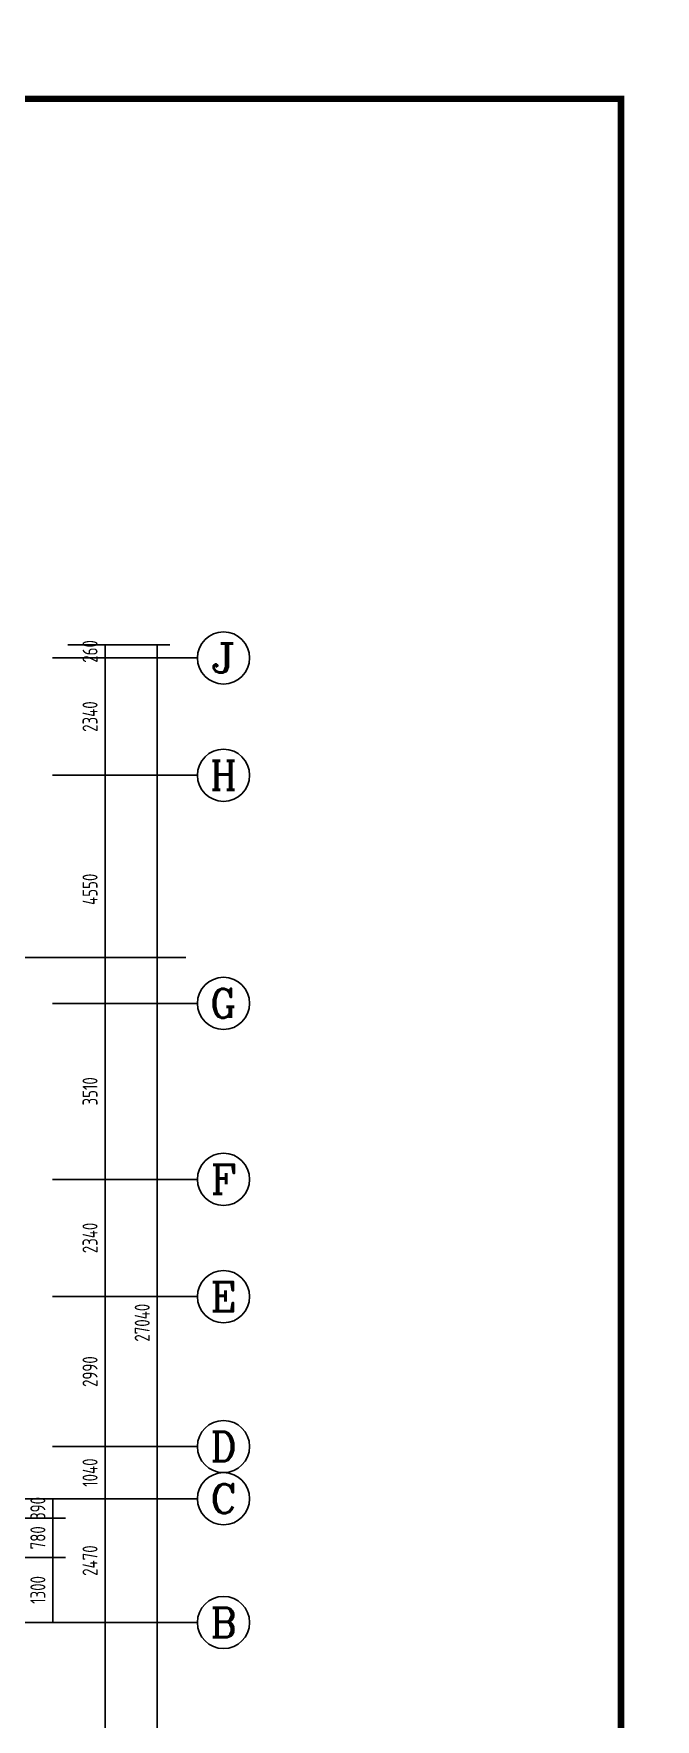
# Model space of a CAD drawing. Extents: x -726032 to 135930, y -151624 to 587044.
# Drawn here: x -411824 to -399433, y 466477 to 500099 of the extents above; entities that cross this region are included whole.
import ezdxf
from ezdxf.enums import TextEntityAlignment as Align

# ---------------------------------------------------------------- set-up
doc = ezdxf.new("R2010")
doc.units = 0
doc.header["$LTSCALE"] = 1000
doc.header["$MEASUREMENT"] = 0
doc.layers.get('0').update_dxf_attribs({"linetype": 'CONTINUOUS'})
doc.layers.get('DEFPOINTS').update_dxf_attribs({"color": 1, "linetype": 'CONTINUOUS'})
for name, color, linetype in [('AXIS', 245, 'CONTINUOUS'), ('AXIS_TEXT', 7, 'CONTINUOUS'), ('PUB_DIM', 245, 'CONTINUOUS'), ('PUB_TITLE', 1, 'CONTINUOUS'), ('引线', 213, 'CONTINUOUS')]:
    doc.layers.add(name, color=color, linetype=linetype)
doc.styles.add('COMPLEX', font='COMPLEX')
doc.styles.add('DIM_FONT', font='isocp.shx', dxfattribs={"width": 0.8})
doc.dimstyles.new('AXIS', dxfattribs={"dimtxt": 300, "dimasz": 1, "dimexe": 250, "dimexo": 300, "dimgap": 150, "dimtad": 1, "dimdec": 0, "dimzin": 0, "dimdsep": 46, "dimtxsty": 'DIM_FONT', "dimcen": 0.09, "dimse1": 1, "dimse2": 1, "dimclrt": 142, "dimadec": 0, "dimazin": 0, "dimtfac": 1, "dimtdec": 0, "dimtix": 1, "dimtmove": 2, "dimatfit": 3, "dimfxl": 1, "dimtolj": 1, "dimtzin": 0, "dimarcsym": 0})
doc.dimstyles.new('DIMA', dxfattribs={"dimtxt": 300, "dimasz": 1, "dimexe": 250, "dimexo": 300, "dimgap": 150, "dimtad": 1, "dimdec": 0, "dimzin": 0, "dimdsep": 46, "dimtxsty": 'DIM_FONT', "dimcen": 0.09, "dimse1": 1, "dimclrt": 142, "dimadec": 0, "dimazin": 0, "dimtfac": 1, "dimtdec": 0, "dimtix": 1, "dimtmove": 2, "dimatfit": 3, "dimfxl": 1, "dimtolj": 1, "dimtzin": 0, "dimarcsym": 0})
doc.dimstyles.new('DIMB', dxfattribs={"dimtxt": 300, "dimasz": 1, "dimexe": 250, "dimexo": 300, "dimgap": 150, "dimtad": 1, "dimdec": 0, "dimzin": 0, "dimdsep": 46, "dimtxsty": 'DIM_FONT', "dimcen": 0.09, "dimse2": 1, "dimclrt": 142, "dimadec": 0, "dimazin": 0, "dimtfac": 1, "dimtdec": 0, "dimtix": 1, "dimtmove": 2, "dimatfit": 3, "dimfxl": 1, "dimtolj": 1, "dimtzin": 0, "dimarcsym": 0})
doc.dimstyles.new('DIMN', dxfattribs={"dimtxt": 300, "dimasz": 1, "dimexe": 250, "dimexo": 300, "dimgap": 150, "dimtad": 1, "dimdec": 0, "dimzin": 0, "dimdsep": 46, "dimtxsty": 'DIM_FONT', "dimcen": 0.09, "dimclrt": 142, "dimadec": 0, "dimazin": 0, "dimtfac": 1, "dimtdec": 0, "dimtix": 1, "dimtmove": 2, "dimatfit": 3, "dimfxl": 1, "dimtolj": 1, "dimtzin": 0, "dimarcsym": 0})

# ---------------------------------------------------------------- blocks, each defined once
blk = doc.blocks.new('*D1428')
at = {"layer": 'DEFPOINTS', "color": 0, "transparency": 16777216}
for p in [(-412486, 469707), (-412486, 468407), (-411441, 468407)]:
    blk.add_point(p, dxfattribs=at)
at = {"layer": 'PUB_DIM', "color": 0, "lineweight": -2, "transparency": 16777216}
for p, q in [((-412186, 469707), (-411191, 469707)), ((-411441, 469706), (-411441, 468408)), ((-412186, 468407), (-411191, 468407))]:
    blk.add_line(p, q, dxfattribs=at)
at = {"layer": 'PUB_DIM', "color": 0, "transparency": 16777216}
for points in [[(-411441, 469706), (-411441, 469706), (-411441, 469707)], [(-411441, 468408), (-411441, 468408), (-411441, 468407)]]:
    blk.add_solid(points, dxfattribs=at)
at = {"layer": 'PUB_DIM', "color": 142, "transparency": 16777216, "insert": (-411741, 469057), "char_height": 300, "attachment_point": 5, "rotation": 90, "style": 'DIM_FONT'}
blk.add_mtext('\\A1;1300', dxfattribs=at)
blk = doc.blocks.new('*D3447')
at = {"layer": 'AXIS', "color": 0, "lineweight": -2, "transparency": 16777216}
blk.add_line((-410401, 470876), (-410401, 468408), dxfattribs=at)
at = {"layer": 'AXIS', "color": 0, "transparency": 16777216}
for points in [[(-410401, 470876), (-410401, 470876), (-410401, 470877)], [(-410401, 468408), (-410401, 468408), (-410401, 468407)]]:
    blk.add_solid(points, dxfattribs=at)
at = {"layer": 'DEFPOINTS', "color": 0, "transparency": 16777216}
for p in [(-411446, 470877), (-411446, 468407), (-410401, 468407)]:
    blk.add_point(p, dxfattribs=at)
at = {"layer": 'AXIS', "color": 142, "transparency": 16777216, "insert": (-410701, 469642), "char_height": 300, "attachment_point": 5, "rotation": 90, "style": 'DIM_FONT'}
blk.add_mtext('\\A1;2470', dxfattribs=at)
blk = doc.blocks.new('*D1431')
at = {"layer": 'AXIS', "color": 0, "lineweight": -2, "transparency": 16777216}
for p, q in [((-411146, 487907), (-409111, 487907)), ((-409361, 487906), (-409361, 460868)), ((-411146, 460867), (-409111, 460867))]:
    blk.add_line(p, q, dxfattribs=at)
at = {"layer": 'AXIS', "color": 0, "transparency": 16777216}
for points in [[(-409361, 487906), (-409361, 487906), (-409361, 487907)], [(-409361, 460868), (-409361, 460868), (-409361, 460867)]]:
    blk.add_solid(points, dxfattribs=at)
at = {"layer": 'DEFPOINTS', "color": 0, "transparency": 16777216}
for p in [(-411446, 487907), (-411446, 460867), (-409361, 460867)]:
    blk.add_point(p, dxfattribs=at)
at = {"layer": 'AXIS', "color": 142, "transparency": 16777216, "insert": (-409661, 474387), "char_height": 300, "attachment_point": 5, "rotation": 90, "style": 'DIM_FONT'}
blk.add_mtext('\\A1;27040', dxfattribs=at)
blk = doc.blocks.new('_AXISO')
blk.add_circle((0, 0), 0.5)
at = {"layer": 'AXIS_TEXT', "style": 'COMPLEX', "width": 1.041667}
blk.add_attdef('A', text='', height=0.56, dxfattribs=at).set_placement((-0.25, -0.28), (0.25, -0.28), align=Align.FIT)
blk = doc.blocks.new('*D3452')
at = {"layer": 'AXIS', "color": 0, "lineweight": -2, "transparency": 16777216}
blk.add_line((-410401, 468406), (-410401, 463078), dxfattribs=at)
at = {"layer": 'AXIS', "color": 0, "transparency": 16777216}
for points in [[(-410401, 468406), (-410401, 468406), (-410401, 468407)], [(-410401, 463078), (-410401, 463078), (-410401, 463077)]]:
    blk.add_solid(points, dxfattribs=at)
at = {"layer": 'DEFPOINTS', "color": 0, "transparency": 16777216}
for p in [(-411446, 468407), (-411446, 463077), (-410401, 463077)]:
    blk.add_point(p, dxfattribs=at)
at = {"layer": 'AXIS', "color": 142, "transparency": 16777216, "insert": (-410701, 465742), "char_height": 300, "attachment_point": 5, "rotation": 90, "style": 'DIM_FONT'}
blk.add_mtext('\\A1;5330', dxfattribs=at)
blk = doc.blocks.new('*D3846')
at = {"layer": 'AXIS', "color": 0, "lineweight": -2, "transparency": 16777216}
for p, q in [((-411146, 487907), (-410151, 487907)), ((-410401, 487908), (-410401, 487909)), ((-410401, 487907), (-410401, 487647)), ((-410401, 487646), (-410401, 487645))]:
    blk.add_line(p, q, dxfattribs=at)
at = {"layer": 'AXIS', "color": 0, "transparency": 16777216}
for points in [[(-410401, 487908), (-410401, 487908), (-410401, 487907)], [(-410401, 487646), (-410401, 487646), (-410401, 487647)]]:
    blk.add_solid(points, dxfattribs=at)
at = {"layer": 'DEFPOINTS', "color": 0, "transparency": 16777216}
for p in [(-411446, 487907), (-411446, 487647), (-410401, 487647)]:
    blk.add_point(p, dxfattribs=at)
at = {"layer": 'AXIS', "color": 142, "transparency": 16777216, "insert": (-410701, 487777), "char_height": 300, "attachment_point": 5, "rotation": 90, "style": 'DIM_FONT'}
blk.add_mtext('\\A1;260', dxfattribs=at)
blk = doc.blocks.new('*D1439')
at = {"layer": 'DEFPOINTS', "color": 0, "transparency": 16777216}
for p in [(-412486, 470487), (-412486, 469707), (-411441, 469707)]:
    blk.add_point(p, dxfattribs=at)
at = {"layer": 'PUB_DIM', "color": 0, "lineweight": -2, "transparency": 16777216}
for p, q in [((-412186, 470487), (-411191, 470487)), ((-411441, 470486), (-411441, 469708)), ((-412186, 469707), (-411191, 469707))]:
    blk.add_line(p, q, dxfattribs=at)
at = {"layer": 'PUB_DIM', "color": 0, "transparency": 16777216}
for points in [[(-411441, 470486), (-411441, 470486), (-411441, 470487)], [(-411441, 469708), (-411441, 469708), (-411441, 469707)]]:
    blk.add_solid(points, dxfattribs=at)
at = {"layer": 'PUB_DIM', "color": 142, "transparency": 16777216, "insert": (-411741, 470097), "char_height": 300, "attachment_point": 5, "rotation": 90, "style": 'DIM_FONT'}
blk.add_mtext('\\A1;780', dxfattribs=at)
blk = doc.blocks.new('*D1440')
at = {"layer": 'DEFPOINTS', "color": 0, "transparency": 16777216}
for p in [(-412486, 470877), (-412486, 470487), (-411441, 470487)]:
    blk.add_point(p, dxfattribs=at)
at = {"layer": 'PUB_DIM', "color": 0, "lineweight": -2, "transparency": 16777216}
for p, q in [((-412186, 470877), (-411191, 470877)), ((-411441, 470878), (-411441, 470879)), ((-411441, 470877), (-411441, 470487)), ((-412186, 470487), (-411191, 470487)), ((-411441, 470486), (-411441, 470485))]:
    blk.add_line(p, q, dxfattribs=at)
at = {"layer": 'PUB_DIM', "color": 0, "transparency": 16777216}
for points in [[(-411441, 470878), (-411441, 470878), (-411441, 470877)], [(-411441, 470486), (-411441, 470486), (-411441, 470487)]]:
    blk.add_solid(points, dxfattribs=at)
at = {"layer": 'PUB_DIM', "color": 142, "transparency": 16777216, "insert": (-411741, 470682), "char_height": 300, "attachment_point": 5, "rotation": 90, "style": 'DIM_FONT'}
blk.add_mtext('\\A1;390', dxfattribs=at)
blk = doc.blocks.new('*D3453')
at = {"layer": 'AXIS', "color": 0, "lineweight": -2, "transparency": 16777216}
blk.add_line((-410401, 477246), (-410401, 474908), dxfattribs=at)
at = {"layer": 'AXIS', "color": 0, "transparency": 16777216}
for points in [[(-410401, 477246), (-410401, 477246), (-410401, 477247)], [(-410401, 474908), (-410401, 474908), (-410401, 474907)]]:
    blk.add_solid(points, dxfattribs=at)
at = {"layer": 'DEFPOINTS', "color": 0, "transparency": 16777216}
for p in [(-411446, 477247), (-411446, 474907), (-410401, 474907)]:
    blk.add_point(p, dxfattribs=at)
at = {"layer": 'AXIS', "color": 142, "transparency": 16777216, "insert": (-410701, 476077), "char_height": 300, "attachment_point": 5, "rotation": 90, "style": 'DIM_FONT'}
blk.add_mtext('\\A1;2340', dxfattribs=at)
blk = doc.blocks.new('*D3454')
at = {"layer": 'AXIS', "color": 0, "lineweight": -2, "transparency": 16777216}
blk.add_line((-410401, 471916), (-410401, 470878), dxfattribs=at)
at = {"layer": 'AXIS', "color": 0, "transparency": 16777216}
for points in [[(-410401, 471916), (-410401, 471916), (-410401, 471917)], [(-410401, 470878), (-410401, 470878), (-410401, 470877)]]:
    blk.add_solid(points, dxfattribs=at)
at = {"layer": 'DEFPOINTS', "color": 0, "transparency": 16777216}
for p in [(-411446, 471917), (-411446, 470877), (-410401, 470877)]:
    blk.add_point(p, dxfattribs=at)
at = {"layer": 'AXIS', "color": 142, "transparency": 16777216, "insert": (-410701, 471397), "char_height": 300, "attachment_point": 5, "rotation": 90, "style": 'DIM_FONT'}
blk.add_mtext('\\A1;1040', dxfattribs=at)
blk = doc.blocks.new('*D3455')
at = {"layer": 'AXIS', "color": 0, "lineweight": -2, "transparency": 16777216}
blk.add_line((-410401, 474906), (-410401, 471918), dxfattribs=at)
at = {"layer": 'AXIS', "color": 0, "transparency": 16777216}
for points in [[(-410401, 474906), (-410401, 474906), (-410401, 474907)], [(-410401, 471918), (-410401, 471918), (-410401, 471917)]]:
    blk.add_solid(points, dxfattribs=at)
at = {"layer": 'DEFPOINTS', "color": 0, "transparency": 16777216}
for p in [(-411446, 474907), (-411446, 471917), (-410401, 471917)]:
    blk.add_point(p, dxfattribs=at)
at = {"layer": 'AXIS', "color": 142, "transparency": 16777216, "insert": (-410701, 473412), "char_height": 300, "attachment_point": 5, "rotation": 90, "style": 'DIM_FONT'}
blk.add_mtext('\\A1;2990', dxfattribs=at)
blk = doc.blocks.new('*D3456')
at = {"layer": 'AXIS', "color": 0, "lineweight": -2, "transparency": 16777216}
blk.add_line((-410401, 485306), (-410401, 480758), dxfattribs=at)
at = {"layer": 'AXIS', "color": 0, "transparency": 16777216}
for points in [[(-410401, 485306), (-410401, 485306), (-410401, 485307)], [(-410401, 480758), (-410401, 480758), (-410401, 480757)]]:
    blk.add_solid(points, dxfattribs=at)
at = {"layer": 'DEFPOINTS', "color": 0, "transparency": 16777216}
for p in [(-411446, 485307), (-411446, 480757), (-410401, 480757)]:
    blk.add_point(p, dxfattribs=at)
at = {"layer": 'AXIS', "color": 142, "transparency": 16777216, "insert": (-410701, 483032), "char_height": 300, "attachment_point": 5, "rotation": 90, "style": 'DIM_FONT'}
blk.add_mtext('\\A1;4550', dxfattribs=at)
blk = doc.blocks.new('*D3457')
at = {"layer": 'AXIS', "color": 0, "lineweight": -2, "transparency": 16777216}
blk.add_line((-410401, 480756), (-410401, 477248), dxfattribs=at)
at = {"layer": 'AXIS', "color": 0, "transparency": 16777216}
for points in [[(-410401, 480756), (-410401, 480756), (-410401, 480757)], [(-410401, 477248), (-410401, 477248), (-410401, 477247)]]:
    blk.add_solid(points, dxfattribs=at)
at = {"layer": 'DEFPOINTS', "color": 0, "transparency": 16777216}
for p in [(-411446, 480757), (-411446, 477247), (-410401, 477247)]:
    blk.add_point(p, dxfattribs=at)
at = {"layer": 'AXIS', "color": 142, "transparency": 16777216, "insert": (-410701, 479002), "char_height": 300, "attachment_point": 5, "rotation": 90, "style": 'DIM_FONT'}
blk.add_mtext('\\A1;3510', dxfattribs=at)
blk = doc.blocks.new('*D2676')
at = {"layer": 'AXIS', "color": 0, "lineweight": -2, "transparency": 16777216}
for p, q in [((-410401, 487646), (-410401, 485308)), ((-411146, 485307), (-410151, 485307))]:
    blk.add_line(p, q, dxfattribs=at)
at = {"layer": 'AXIS', "color": 0, "transparency": 16777216}
for points in [[(-410401, 487646), (-410401, 487646), (-410401, 487647)], [(-410401, 485308), (-410401, 485308), (-410401, 485307)]]:
    blk.add_solid(points, dxfattribs=at)
at = {"layer": 'DEFPOINTS', "color": 0, "transparency": 16777216}
for p in [(-411446, 487647), (-411446, 485307), (-410401, 485307)]:
    blk.add_point(p, dxfattribs=at)
at = {"layer": 'AXIS', "color": 142, "transparency": 16777216, "insert": (-410701, 486477), "char_height": 300, "attachment_point": 5, "rotation": 90, "style": 'DIM_FONT'}
blk.add_mtext('\\A1;2340', dxfattribs=at)

msp = doc.modelspace()

# ---------------------------------------------------------------- linework, layer by layer
at = {"layer": 'AXIS'}
for p, q in [((-408559.9, 487646.9), (-411446.4, 487646.9)), ((-408559.9, 485306.9), (-411446.4, 485306.9)), ((-408559.9, 480756.9), (-411446.4, 480756.9)), ((-408559.9, 477246.9), (-411446.4, 477246.9)), ((-408559.9, 474906.9), (-411446.4, 474906.9)), ((-408559.9, 471916.9), (-411446.4, 471916.9)), ((-408559.9, 470876.9), (-411446.4, 470876.9)), ((-408559.9, 468406.9), (-411446.4, 468406.9))]:
    msp.add_line(p, q, dxfattribs=at)
at = {"layer": 'PUB_TITLE'}
for points, const_width in [([(-495405.4, 445498.4), (-398815.4, 445498.4), (-398815.4, 500098.4), (-495405.4, 500098.4)], 0.234), ([(-492805.4, 446798.4), (-400115.4, 446798.4), (-400115.4, 498798.4), (-492805.4, 498798.4)], 130)]:
    msp.add_lwpolyline(points, close=True, dxfattribs=dict(at, const_width=const_width))
at = {"layer": '引线'}
msp.add_lwpolyline([(-412384, 480518.1), (-412006.2, 481674.1), (-408791.2, 481674.1)], dxfattribs=at)

# ---------------------------------------------------------------- block references
at = {"layer": 'AXIS'}
ref = msp.add_blockref('_AXISO', (-408039.9, 487646.9), dxfattribs=dict(at, xscale=-1040, yscale=1040, zscale=1040))
ref.add_attrib('A', 'J', dxfattribs={"layer": 'AXIS_TEXT', "height": 582.4, "style": 'COMPLEX', "width": 1.704545}).set_placement((-408299.9, 487355.7), (-407779.9, 487355.7), align=Align.FIT)
ref = msp.add_blockref('_AXISO', (-408039.9, 485306.9), dxfattribs=dict(at, xscale=-1040, yscale=1040, zscale=1040))
ref.add_attrib('A', 'H', dxfattribs={"layer": 'AXIS_TEXT', "height": 582.4, "style": 'COMPLEX', "width": 0.9375}).set_placement((-408299.9, 485015.7), (-407779.9, 485015.7), align=Align.FIT)
ref = msp.add_blockref('_AXISO', (-408039.9, 480756.9), dxfattribs=dict(at, xscale=-1040, yscale=1040, zscale=1040))
ref.add_attrib('A', 'G', dxfattribs={"layer": 'AXIS_TEXT', "height": 582.4, "style": 'COMPLEX', "width": 1.041667}).set_placement((-408299.9, 480465.7), (-407779.9, 480465.7), align=Align.FIT)
ref = msp.add_blockref('_AXISO', (-408039.9, 477246.9), dxfattribs=dict(at, xscale=-1040, yscale=1040, zscale=1040))
ref.add_attrib('A', 'F', dxfattribs={"layer": 'AXIS_TEXT', "height": 582.4, "style": 'COMPLEX', "width": 1.171875}).set_placement((-408299.9, 476955.7), (-407779.9, 476955.7), align=Align.FIT)
ref = msp.add_blockref('_AXISO', (-408039.9, 474906.9), dxfattribs=dict(at, xscale=-1040, yscale=1040, zscale=1040))
ref.add_attrib('A', 'E', dxfattribs={"layer": 'AXIS_TEXT', "height": 582.4, "style": 'COMPLEX', "width": 1.171875}).set_placement((-408299.9, 474615.7), (-407779.9, 474615.7), align=Align.FIT)
ref = msp.add_blockref('_AXISO', (-408039.9, 471916.9), dxfattribs=dict(at, xscale=-1040, yscale=1040, zscale=1040))
ref.add_attrib('A', 'D', dxfattribs={"layer": 'AXIS_TEXT', "height": 582.4, "style": 'COMPLEX', "width": 1.102941}).set_placement((-408299.9, 471625.7), (-407779.9, 471625.7), align=Align.FIT)
ref = msp.add_blockref('_AXISO', (-408039.9, 470876.9), dxfattribs=dict(at, xscale=-1040, yscale=1040, zscale=1040))
ref.add_attrib('A', 'C', dxfattribs={"layer": 'AXIS_TEXT', "height": 582.4, "style": 'COMPLEX', "width": 1.25}).set_placement((-408299.9, 470585.7), (-407779.9, 470585.7), align=Align.FIT)
ref = msp.add_blockref('_AXISO', (-408039.9, 468406.9), dxfattribs=dict(at, xscale=-1040, yscale=1040, zscale=1040))
ref.add_attrib('A', 'B', dxfattribs={"layer": 'AXIS_TEXT', "height": 582.4, "style": 'COMPLEX', "width": 1.102941}).set_placement((-408299.9, 468115.7), (-407779.9, 468115.7), align=Align.FIT)

# ---------------------------------------------------------------- dimensions: what is measured, and where the dimension line sits
for p1, p2, distance, dimstyle, picture, middle in [((-411446.4, 487906.9), (-411446.4, 487646.9), 1045.8, 'DIMB', '*D3846', (-410700.7, 487776.9)), ((-411446.4, 487906.9), (-411446.4, 460866.7), 2085.8, 'DIMN', '*D1431', (-409660.7, 474386.8)), ((-411446.4, 487646.9), (-411446.4, 485306.9), 1045.8, 'DIMA', '*D2676', (-410700.7, 486476.9)), ((-411446.4, 485306.9), (-411446.4, 480756.9), 1045.8, 'AXIS', '*D3456', (-410700.7, 483031.9))]:
    dim = msp.add_aligned_dim(p1=p1, p2=p2, distance=distance, dimstyle=dimstyle, dxfattribs=at)
    dim.commit()
    dim.dimension.update_dxf_attribs({"geometry": picture, "text_midpoint": middle})
for base, p1, p2, picture, middle in [((-410400.7, 477246.9), (-411446.4, 480756.9), (-411446.4, 477246.9), '*D3457', (-410700.7, 479001.9)), ((-410400.7, 474906.9), (-411446.4, 477246.9), (-411446.4, 474906.9), '*D3453', (-410700.7, 476076.9)), ((-410400.7, 471916.9), (-411446.4, 474906.9), (-411446.4, 471916.9), '*D3455', (-410700.7, 473411.9)), ((-410400.7, 470876.9), (-411446.4, 471916.9), (-411446.4, 470876.9), '*D3454', (-410700.7, 471396.9)), ((-410400.7, 468406.9), (-411446.4, 470876.9), (-411446.4, 468406.9), '*D3447', (-410700.7, 469641.9)), ((-410400.7, 463076.9), (-411446.4, 468406.9), (-411446.4, 463076.9), '*D3452', (-410700.7, 465741.9))]:
    dim = msp.add_linear_dim(base=base, p1=p1, p2=p2, angle=270, dimstyle='AXIS', dxfattribs=at)
    dim.commit()
    dim.dimension.update_dxf_attribs({"geometry": picture, "text_midpoint": middle})
at = {"layer": 'PUB_DIM'}
for base, p1, p2, picture, middle in [((-411440.7, 470486.9), (-412486.4, 470876.9), (-412486.4, 470486.9), '*D1440', (-411740.7, 470681.9)), ((-411440.7, 469706.9), (-412486.4, 470486.9), (-412486.4, 469706.9), '*D1439', (-411740.7, 470096.9)), ((-411440.7, 468406.9), (-412486.4, 469706.9), (-412486.4, 468406.9), '*D1428', (-411740.7, 469056.9))]:
    dim = msp.add_linear_dim(base=base, p1=p1, p2=p2, angle=270, dimstyle='DIMN', dxfattribs=at)
    dim.commit()
    dim.dimension.update_dxf_attribs({"geometry": picture, "text_midpoint": middle})

doc.saveas('drawing.dxf')
